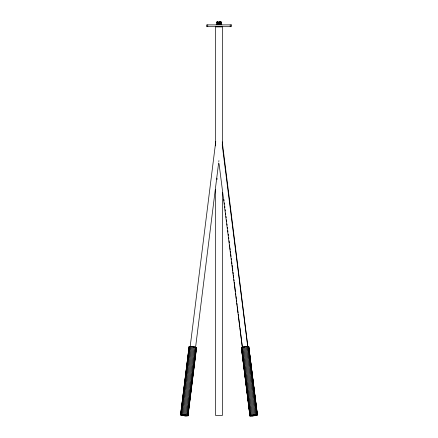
<?xml version="1.0" encoding="UTF-8"?>
<svg xmlns="http://www.w3.org/2000/svg" width="438" height="438" viewBox="0 0 438 438"><rect width="100%" height="100%" fill="white"/><g stroke="black" fill="none" stroke-linecap="round" stroke-linejoin="round"><path stroke-width="0.66" d="M187.552 415.558L188.039 415.848L185.219 415.952L180.555 414.923L189.09 346.611L191.001 346.442L196.574 347.537L188.022 415.848M180.68 415.06L189.106 346.611L189.577 346.901M180.555 414.923L189.232 346.507M180.697 414.819L181.08 414.759L189.621 346.442M181.08 414.759L181.682 414.737L215.753 141.501M181.682 414.737L182.465 414.759L191.001 346.442M182.465 414.759L183.369 414.819L191.91 346.507M183.369 414.819L184.338 414.923L192.879 346.611M196.104 347.241L187.563 415.558L185.307 415.06L193.842 346.743M186.205 415.219L194.746 346.901M186.977 415.388L195.518 347.071M195.567 347.411L218.622 162.969M218.792 161.617L218.918 160.598M190.618 394.069L187.913 415.711L196.465 347.4M190.754 392.952L195.436 355.514M195.572 354.402L196.334 348.314M241.261 347.608L244.99 346.672L248.806 346.666L257.445 414.967L255.6 415.607L249.901 415.908L241.404 347.712M244.99 346.797L244.284 346.901A2.699 0.334 -7.2 0 0 242.384 347.378L242.406 347.553M248.696 346.803L248.707 346.507L247.727 346.425M249.901 415.908L253.629 414.972L257.445 414.967M242.422 355.651L241.409 347.531L242.46 347.071M248.74 346.748L257.391 414.928L253.711 415.848M252.748 415.952L249.945 415.848L250.416 415.558M253.711 415.722L254.418 415.624A2.699 0.334 -7.1 0 0 255.628 415.388M216.969 21.9L216.969 23.285L216.947 21.9L218.184 21.9L218.162 23.285M219.641 21.9L221.146 21.9L221.124 23.285M216.596 23.285L218.54 23.285M219.422 23.285L221.365 23.285M216.153 24.676L221.809 24.676M192.873 346.737L193.58 346.836A2.699 0.334 7.1 0 1 194.795 347.071M184.338 414.923L185.307 415.06M256.301 415.021L256.323 415.197A2.699 0.334 -7.2 0 1 254.423 415.673L253.011 415.848A2.809 0.345 -7.2 0 1 251.045 415.854L251.023 415.678A2.699 0.334 -7.2 0 1 252.929 415.202L254.341 415.027A2.809 0.345 -7.2 0 1 256.301 415.021L256.318 415.147A2.699 0.334 -7.1 0 1 256.055 415.262M248.664 346.562L257.303 414.863M248.275 346.496L256.914 414.797M222.208 144.743L247.766 346.797M247.667 346.474L256.307 414.775M246.879 346.496L255.518 414.797M245.97 346.562L254.609 414.868M244.99 346.672L253.629 414.972M244.015 346.808L252.655 415.109M243.106 346.967L251.746 415.268M219.049 163.648L250.969 415.443M241.738 347.312L250.377 415.613M241.376 347.471L250.043 416.012M248.707 346.507L255.841 403.562M255.978 404.679L256.318 407.384M256.433 408.298L256.739 410.767M256.854 411.682L257.194 414.386M222.258 141.901L247.864 346.737M223.9 199.454L224.07 200.812M224.327 202.849L224.497 204.207M224.749 206.243L224.918 207.601M225.176 209.638L225.346 210.996M225.597 213.027L225.767 214.385M226.024 216.421L226.194 217.779M226.446 219.816L226.703 221.852M226.955 223.889L227.125 225.247M227.382 227.284L227.552 228.641M227.804 230.673L227.974 232.03M228.231 234.067L228.401 235.425M228.652 237.462L228.822 238.819M229.079 240.856L229.331 242.893M229.583 244.93L229.753 246.287M229.923 247.64L230.18 249.676M230.35 251.034L230.602 253.071M230.771 254.429L231.029 256.465M231.28 258.502L231.45 259.86M231.707 261.897L231.959 263.933M232.129 265.286L232.386 267.322M232.556 268.68L232.808 270.717M232.978 272.075L233.235 274.111M233.405 275.469L233.657 277.506M233.914 279.543L234.084 280.9M234.253 282.253L235.441 291.757M235.611 293.115L235.863 295.152M236.033 296.51L236.29 298.546M236.46 299.899L236.712 301.935M236.881 303.293L237.139 305.33M237.308 306.688L238.069 312.798M238.239 314.155L238.491 316.187M238.661 317.545L239.767 326.37M239.936 327.728L242.395 347.411M241.771 349.425L242.028 351.457M242.225 353.044L242.449 354.84M242.647 356.428L242.904 358.459M243.128 360.25L243.325 361.837M243.55 363.633L243.747 365.221M243.917 366.573L244.223 369.042M244.393 370.395L244.645 372.426M244.815 373.778L245.099 376.045M245.242 377.156L245.521 379.423M245.663 380.54L245.942 382.807M246.112 384.159L246.37 386.19M246.539 387.542L246.846 390.012M247.016 391.364L247.267 393.39M247.437 394.742L247.722 397.009M247.859 398.126L248.143 400.392M248.313 401.745L248.565 403.776M248.707 404.893L250.087 415.952M242.592 357.003L242.844 359.029M243.013 360.386L243.265 362.412M243.435 363.764L249.945 415.848M230.202 24.884L230.202 26.685M222.449 146.588L222.449 26.893L215.518 26.893L215.518 145.903M222.449 192.413L222.449 415.388L215.518 415.388L215.518 189.676M221.048 21.9L221.048 23.285M220.927 21.9L220.927 23.285M220.774 21.9L220.774 23.285M220.588 21.9L220.588 23.285M220.396 21.9L220.396 23.285M220.199 21.9L220.199 23.285M220.018 21.9L220.018 23.285M219.865 21.9L219.865 23.285M219.745 21.9L219.745 23.285M219.668 21.9L219.668 23.285M218.102 21.9L218.102 23.285M218.004 21.9L218.004 23.285M217.878 21.9L217.878 23.285M217.73 21.9L217.73 23.285M217.566 21.9L217.566 23.285M217.407 21.9L217.407 23.285M217.259 21.9L217.259 23.285M217.128 21.9L217.128 23.285M217.018 178.173L217.018 179.542M207.732 24.884L207.732 26.685M190.207 346.661A2.809 0.345 7.1 0 1 192.167 346.661M246.364 346.677A2.809 0.345 -7.2 0 1 247.377 346.672M181.666 414.978L181.644 415.147A2.699 0.334 7.1 0 0 183.544 415.624L184.962 415.799A2.809 0.345 7.1 0 0 186.922 415.799L186.944 415.624A2.699 0.334 7.1 0 0 185.044 415.147L183.626 414.978A2.809 0.345 7.1 0 0 181.666 414.978M231.313 24.884L206.654 24.884L206.654 26.685L231.313 26.685L231.313 24.884"/></g></svg>
